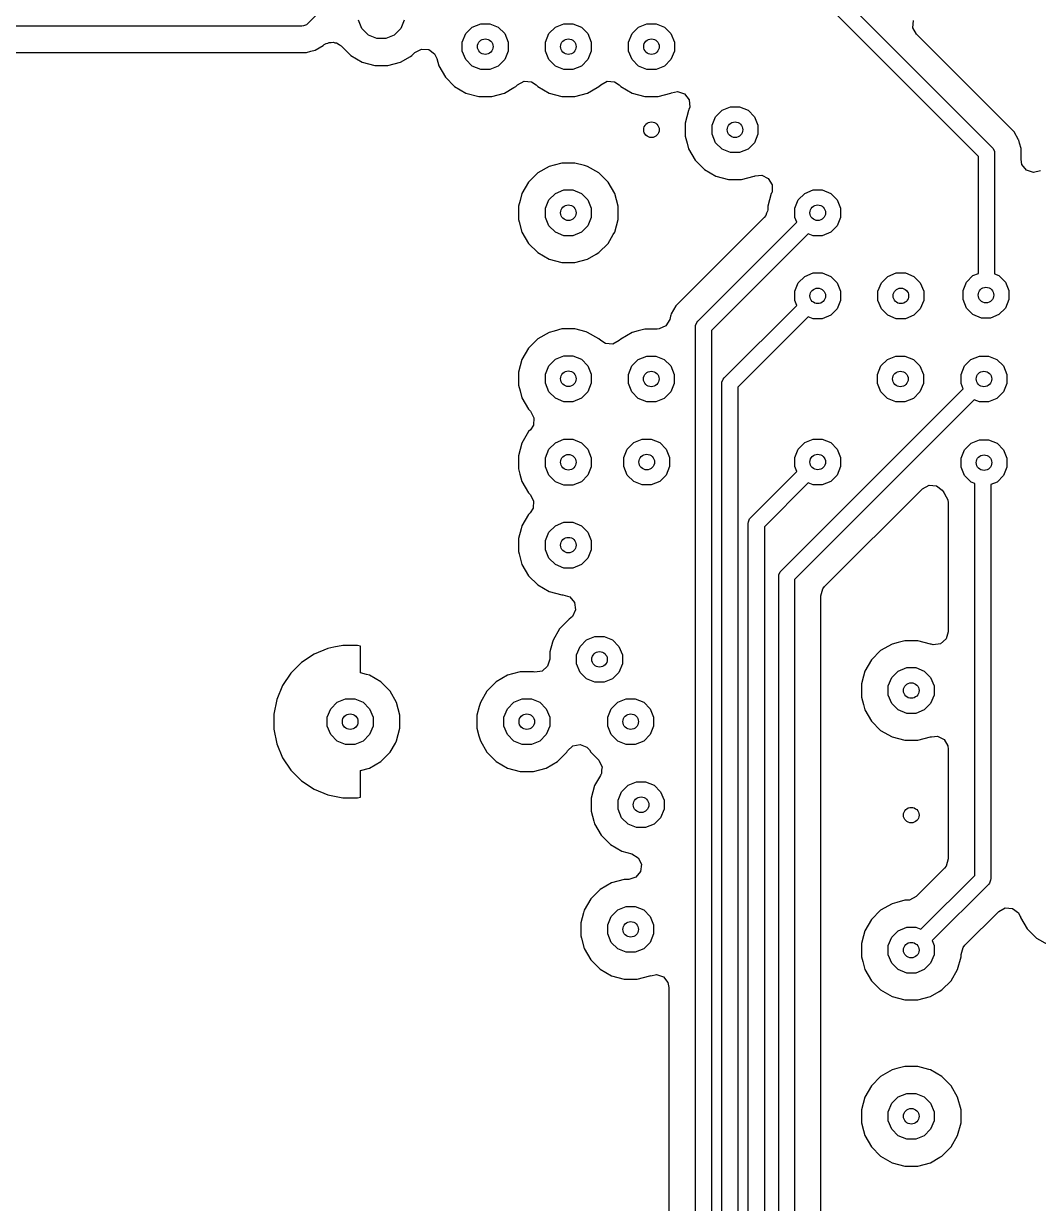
# Model space of a CAD drawing. Extents: x 2.09 to 4.51, y -4.8 to -2.93.
# Drawn here: x 3.3369 to 3.7214, y -4.3559 to -3.9086 of the extents above; entities that cross this region are included whole.
import ezdxf

# ---------------------------------------------------------------- set-up
doc = ezdxf.new("R2010")
doc.units = 0
doc.header["$MEASUREMENT"] = 0
doc.layers.add('BLACK', color=7, linetype='CONTINUOUS')

msp = doc.modelspace()

# ---------------------------------------------------------------- linework, layer by layer
at = {"layer": 'BLACK', "linetype": 'CONTINUOUS'}
for p, q in [((3.6251, -3.87669), (3.70391, -3.9555)), ((3.6987, -3.95892), (3.61989, -3.88011)), ((3.46032, -3.89281), (3.4445, -3.90864)), ((3.44403, -3.90902), (3.44293, -3.90947)), ((3.4445, -3.90864), (3.44403, -3.90902)), ((3.46508, -3.91051), (3.46375, -3.90732)), ((3.48113, -3.90732), (3.47981, -3.91051)), ((3.50689, -3.90996), (3.51008, -3.90863)), ((3.51008, -3.90863), (3.51354, -3.90863)), ((3.51354, -3.90863), (3.51673, -3.90996)), ((3.53839, -3.90996), (3.54158, -3.90863)), ((3.54158, -3.90863), (3.54504, -3.90863)), ((3.54504, -3.90863), (3.54823, -3.90996)), ((3.56988, -3.90996), (3.57307, -3.90863)), ((3.57307, -3.90863), (3.57653, -3.90863)), ((3.57653, -3.90863), (3.57972, -3.90996)), ((3.67387, -3.91018), (3.67407, -3.90739)), ((3.44234, -3.90953), (2.94518, -3.90953)), ((3.44293, -3.90947), (3.44234, -3.90953)), ((3.46752, -3.91296), (3.46508, -3.91051)), ((3.47071, -3.91428), (3.46752, -3.91296)), ((3.47736, -3.91296), (3.47417, -3.91428)), ((3.47981, -3.91051), (3.47736, -3.91296)), ((3.50312, -3.91559), (3.50445, -3.9124)), ((3.50445, -3.9124), (3.50689, -3.90996)), ((3.51673, -3.90996), (3.51918, -3.9124)), ((3.51918, -3.9124), (3.5205, -3.91559)), ((3.53462, -3.91559), (3.53594, -3.9124)), ((3.53594, -3.9124), (3.53839, -3.90996)), ((3.54823, -3.90996), (3.55067, -3.9124)), ((3.55067, -3.9124), (3.552, -3.91559)), ((3.56612, -3.91559), (3.56744, -3.9124)), ((3.56744, -3.9124), (3.56988, -3.90996)), ((3.57972, -3.90996), (3.58217, -3.9124)), ((3.58217, -3.9124), (3.58349, -3.91559)), ((3.67521, -3.91263), (3.67387, -3.91018)), ((3.71221, -3.94963), (3.67521, -3.91263)), ((3.44738, -3.91866), (3.45036, -3.91694)), ((3.45036, -3.91694), (3.4508, -3.9165)), ((3.4508, -3.9165), (3.45154, -3.91614)), ((3.45154, -3.91614), (3.45214, -3.91603)), ((3.45214, -3.91603), (3.45267, -3.91574)), ((3.45267, -3.91574), (3.45349, -3.9158)), ((3.45349, -3.9158), (3.45429, -3.91566)), ((3.45429, -3.91566), (3.45485, -3.9159)), ((3.45485, -3.9159), (3.45546, -3.91594)), ((3.45546, -3.91594), (3.45643, -3.91656)), ((3.45643, -3.91656), (3.45687, -3.91675)), ((3.45687, -3.91675), (3.45698, -3.91692)), ((3.45698, -3.91692), (3.45723, -3.91708)), ((3.45723, -3.91708), (3.46085, -3.9207)), ((3.47417, -3.91428), (3.47071, -3.91428)), ((3.50312, -3.91905), (3.50312, -3.91559)), ((3.5205, -3.91559), (3.5205, -3.91905)), ((3.53462, -3.91905), (3.53462, -3.91559)), ((3.552, -3.91559), (3.552, -3.91905)), ((3.56612, -3.91905), (3.56612, -3.91559)), ((3.58349, -3.91559), (3.58349, -3.91905)), ((2.95138, -3.91955), (3.44406, -3.91955)), ((3.44406, -3.91955), (3.44572, -3.9191)), ((3.44572, -3.9191), (3.44738, -3.91866)), ((3.46085, -3.9207), (3.46085, -3.9207)), ((3.46085, -3.9207), (3.46085, -3.9207)), ((3.46085, -3.9207), (3.46085, -3.9207)), ((3.46085, -3.9207), (3.46085, -3.9207)), ((3.46085, -3.9207), (3.46515, -3.92318)), ((3.47973, -3.92318), (3.4835, -3.921)), ((3.4835, -3.921), (3.48403, -3.9207)), ((3.48403, -3.9207), (3.48516, -3.91956)), ((3.48516, -3.91956), (3.48762, -3.91823)), ((3.48762, -3.91823), (3.49041, -3.91842)), ((3.49041, -3.91842), (3.49264, -3.9201)), ((3.49264, -3.9201), (3.49346, -3.92179)), ((3.49346, -3.92179), (3.49422, -3.92461)), ((3.50445, -3.92224), (3.50312, -3.91905)), ((3.50689, -3.92469), (3.50445, -3.92224)), ((3.51918, -3.92224), (3.51673, -3.92469)), ((3.5205, -3.91905), (3.51918, -3.92224)), ((3.53594, -3.92224), (3.53462, -3.91905)), ((3.53839, -3.92469), (3.53594, -3.92224)), ((3.55067, -3.92224), (3.54823, -3.92469)), ((3.552, -3.91905), (3.55067, -3.92224)), ((3.56744, -3.92224), (3.56612, -3.91905)), ((3.56988, -3.92469), (3.56744, -3.92224)), ((3.58217, -3.92224), (3.57972, -3.92469)), ((3.58349, -3.91905), (3.58217, -3.92224)), ((3.46515, -3.92318), (3.46515, -3.92318)), ((3.46515, -3.92318), (3.46515, -3.92318)), ((3.46515, -3.92318), (3.46996, -3.92447)), ((3.46996, -3.92447), (3.46996, -3.92447)), ((3.46996, -3.92447), (3.47493, -3.92447)), ((3.47493, -3.92447), (3.47973, -3.92318)), ((3.47493, -3.92447), (3.47493, -3.92447)), ((3.47973, -3.92318), (3.47973, -3.92318)), ((3.47973, -3.92318), (3.47973, -3.92318)), ((3.49422, -3.92461), (3.4967, -3.92891)), ((3.51008, -3.92601), (3.50689, -3.92469)), ((3.51354, -3.92601), (3.51008, -3.92601)), ((3.51673, -3.92469), (3.51354, -3.92601)), ((3.54158, -3.92601), (3.53839, -3.92469)), ((3.54504, -3.92601), (3.54158, -3.92601)), ((3.54823, -3.92469), (3.54504, -3.92601)), ((3.57307, -3.92601), (3.56988, -3.92469)), ((3.57653, -3.92601), (3.57307, -3.92601)), ((3.57972, -3.92469), (3.57653, -3.92601)), ((3.4967, -3.92891), (3.49671, -3.92891)), ((3.49671, -3.92891), (3.50022, -3.93243)), ((3.52405, -3.93178), (3.5265, -3.93044)), ((3.5265, -3.93044), (3.52929, -3.93064)), ((3.52929, -3.93064), (3.53107, -3.93178)), ((3.55555, -3.93178), (3.558, -3.93044)), ((3.558, -3.93044), (3.56079, -3.93064)), ((3.56079, -3.93064), (3.56256, -3.93178)), ((3.50022, -3.93243), (3.50022, -3.93243)), ((3.50022, -3.93243), (3.50022, -3.93243)), ((3.50022, -3.93243), (3.50022, -3.93243)), ((3.50022, -3.93243), (3.50022, -3.93243)), ((3.50022, -3.93243), (3.50452, -3.93491)), ((3.50452, -3.93491), (3.50452, -3.93491)), ((3.50452, -3.93491), (3.50452, -3.93491)), ((3.50452, -3.93491), (3.50933, -3.9362)), ((3.5143, -3.9362), (3.5191, -3.93491)), ((3.5191, -3.93491), (3.52268, -3.93285)), ((3.5191, -3.93491), (3.5191, -3.93491)), ((3.5191, -3.93491), (3.5191, -3.93491)), ((3.52268, -3.93285), (3.5234, -3.93243)), ((3.5234, -3.93243), (3.52405, -3.93178)), ((3.5234, -3.93243), (3.5234, -3.93243)), ((3.53107, -3.93178), (3.53172, -3.93243)), ((3.53172, -3.93243), (3.53172, -3.93243)), ((3.53172, -3.93243), (3.53172, -3.93243)), ((3.53172, -3.93243), (3.53172, -3.93243)), ((3.53172, -3.93243), (3.53172, -3.93243)), ((3.53172, -3.93243), (3.53602, -3.93491)), ((3.53602, -3.93491), (3.53602, -3.93491)), ((3.53602, -3.93491), (3.53602, -3.93491)), ((3.53602, -3.93491), (3.54082, -3.9362)), ((3.54579, -3.9362), (3.55059, -3.93491)), ((3.55059, -3.93491), (3.55417, -3.93285)), ((3.55059, -3.93491), (3.55059, -3.93491)), ((3.55059, -3.93491), (3.55059, -3.93491)), ((3.55417, -3.93285), (3.5549, -3.93243)), ((3.5549, -3.93243), (3.55555, -3.93178)), ((3.5549, -3.93243), (3.5549, -3.93243)), ((3.56256, -3.93178), (3.56321, -3.93243)), ((3.56321, -3.93243), (3.56321, -3.93243)), ((3.56321, -3.93243), (3.56321, -3.93243)), ((3.56321, -3.93243), (3.56321, -3.93243)), ((3.56321, -3.93243), (3.56321, -3.93243)), ((3.56321, -3.93243), (3.56752, -3.93491)), ((3.56752, -3.93491), (3.56752, -3.93491)), ((3.56752, -3.93491), (3.56752, -3.93491)), ((3.56752, -3.93491), (3.57232, -3.9362)), ((3.57729, -3.9362), (3.58209, -3.93491)), ((3.58209, -3.93491), (3.58239, -3.93479)), ((3.58209, -3.93491), (3.58209, -3.93491)), ((3.58209, -3.93491), (3.58209, -3.93491)), ((3.58239, -3.93479), (3.58243, -3.93488)), ((3.58243, -3.93488), (3.58467, -3.93434)), ((3.58467, -3.93434), (3.58731, -3.93525)), ((3.58731, -3.93525), (3.58904, -3.93745)), ((3.50933, -3.9362), (3.50933, -3.9362)), ((3.50933, -3.9362), (3.5143, -3.9362)), ((3.5143, -3.9362), (3.5143, -3.9362)), ((3.54082, -3.9362), (3.54082, -3.9362)), ((3.54082, -3.9362), (3.54579, -3.9362)), ((3.54579, -3.9362), (3.54579, -3.9362)), ((3.57232, -3.9362), (3.57232, -3.9362)), ((3.57232, -3.9362), (3.57729, -3.9362)), ((3.57729, -3.9362), (3.57729, -3.9362)), ((3.5893, -3.94023), (3.58894, -3.94121)), ((3.58904, -3.93745), (3.5893, -3.94023)), ((3.60154, -3.94145), (3.60473, -3.94013)), ((3.60473, -3.94013), (3.60818, -3.94013)), ((3.60818, -3.94013), (3.61138, -3.94145)), ((3.58887, -3.94153), (3.58758, -3.94633)), ((3.58899, -3.94123), (3.58887, -3.94153)), ((3.58887, -3.94153), (3.58887, -3.94153)), ((3.58894, -3.94121), (3.58899, -3.94123)), ((3.59777, -3.94709), (3.59909, -3.9439)), ((3.59909, -3.9439), (3.60154, -3.94145)), ((3.61138, -3.94145), (3.61382, -3.9439)), ((3.61382, -3.9439), (3.61514, -3.94709)), ((3.58758, -3.94633), (3.58758, -3.9513)), ((3.59777, -3.95055), (3.59777, -3.94709)), ((3.61514, -3.94709), (3.61514, -3.95055)), ((3.58758, -3.9513), (3.58827, -3.9539)), ((3.59909, -3.95374), (3.59777, -3.95055)), ((3.60154, -3.95618), (3.59909, -3.95374)), ((3.61382, -3.95374), (3.61138, -3.95618)), ((3.61514, -3.95055), (3.61382, -3.95374)), ((3.71393, -3.95261), (3.71221, -3.94963)), ((3.71396, -3.95272), (3.71393, -3.95261)), ((3.71428, -3.9539), (3.71396, -3.95272)), ((3.58827, -3.9539), (3.58887, -3.95611)), ((3.58887, -3.95611), (3.59135, -3.96041)), ((3.60473, -3.95751), (3.60154, -3.95618)), ((3.60818, -3.95751), (3.60473, -3.95751)), ((3.61138, -3.95618), (3.60818, -3.95751)), ((3.70391, -3.9555), (3.70429, -3.95596)), ((3.70429, -3.95596), (3.70429, -3.95596)), ((3.70429, -3.95596), (3.70474, -3.95706)), ((3.70474, -3.95706), (3.7048, -3.95766)), ((3.7048, -3.95766), (3.7048, -4.00346)), ((3.71482, -3.95594), (3.71428, -3.9539)), ((3.71428, -3.9539), (3.71428, -3.9539)), ((3.71428, -3.9539), (3.71428, -3.9539)), ((3.71482, -3.96012), (3.71482, -3.95594)), ((3.71482, -3.95594), (3.71482, -3.95594)), ((3.53602, -3.96272), (3.53172, -3.96521)), ((3.53788, -3.96222), (3.53602, -3.96272)), ((3.54082, -3.96144), (3.53788, -3.96222)), ((3.54579, -3.96144), (3.54082, -3.96144)), ((3.54939, -3.9624), (3.54579, -3.96144)), ((3.55059, -3.96272), (3.54939, -3.9624)), ((3.5549, -3.96521), (3.55059, -3.96272)), ((3.59135, -3.96041), (3.59135, -3.96041)), ((3.59135, -3.96041), (3.59487, -3.96392)), ((3.6987, -4.00329), (3.6987, -3.95892)), ((3.71518, -3.96196), (3.71482, -3.96012)), ((3.71691, -3.96416), (3.71518, -3.96196)), ((3.53172, -3.96521), (3.5282, -3.96872)), ((3.53172, -3.96521), (3.53172, -3.96521)), ((3.55841, -3.96872), (3.5549, -3.96521)), ((3.5549, -3.96521), (3.5549, -3.96521)), ((3.59487, -3.96392), (3.59487, -3.96393)), ((3.59487, -3.96393), (3.59487, -3.96393)), ((3.59487, -3.96393), (3.59487, -3.96393)), ((3.59487, -3.96393), (3.59487, -3.96393)), ((3.59487, -3.96393), (3.59917, -3.96641)), ((3.59917, -3.96641), (3.59917, -3.96641)), ((3.59917, -3.96641), (3.59917, -3.96641)), ((3.59917, -3.96641), (3.60397, -3.9677)), ((3.60894, -3.9677), (3.61374, -3.96641)), ((3.61374, -3.96641), (3.61379, -3.96639)), ((3.61374, -3.96641), (3.61374, -3.96641)), ((3.61379, -3.96639), (3.61383, -3.96639)), ((3.61383, -3.96639), (3.61406, -3.96633)), ((3.61406, -3.96633), (3.61407, -3.96636)), ((3.61407, -3.96636), (3.61657, -3.96609)), ((3.61657, -3.96609), (3.61907, -3.96734)), ((3.71955, -3.96508), (3.71691, -3.96416)), ((3.72226, -3.96442), (3.71955, -3.96508)), ((3.5282, -3.96872), (3.52572, -3.97303)), ((3.5282, -3.96872), (3.5282, -3.96872)), ((3.53839, -3.97295), (3.54158, -3.97163)), ((3.54158, -3.97163), (3.54504, -3.97163)), ((3.54504, -3.97163), (3.54823, -3.97295)), ((3.5609, -3.97303), (3.55841, -3.96872)), ((3.55841, -3.96872), (3.55841, -3.96872)), ((3.60397, -3.9677), (3.60397, -3.9677)), ((3.60397, -3.9677), (3.60894, -3.9677)), ((3.60894, -3.9677), (3.60894, -3.9677)), ((3.61907, -3.96734), (3.62049, -3.96975)), ((3.62049, -3.96975), (3.62052, -3.97206)), ((3.63287, -3.97295), (3.63607, -3.97163)), ((3.63607, -3.97163), (3.63952, -3.97163)), ((3.63952, -3.97163), (3.64272, -3.97295)), ((3.525, -3.97571), (3.52443, -3.97783)), ((3.52572, -3.97303), (3.525, -3.97571)), ((3.53462, -3.97859), (3.53594, -3.97539)), ((3.53594, -3.97539), (3.53839, -3.97295)), ((3.54823, -3.97295), (3.55067, -3.97539)), ((3.55067, -3.97539), (3.552, -3.97859)), ((3.56219, -3.97783), (3.5609, -3.97303)), ((3.5609, -3.97303), (3.5609, -3.97303)), ((3.5609, -3.97303), (3.5609, -3.97303)), ((3.6202, -3.97303), (3.61892, -3.97783)), ((3.62037, -3.97273), (3.6202, -3.97303)), ((3.62052, -3.97206), (3.62037, -3.97273)), ((3.62911, -3.97859), (3.63043, -3.97539)), ((3.63043, -3.97539), (3.63287, -3.97295)), ((3.64272, -3.97295), (3.64516, -3.97539)), ((3.64516, -3.97539), (3.64648, -3.97859)), ((3.52443, -3.97783), (3.52443, -3.9828)), ((3.53462, -3.98204), (3.53462, -3.97859)), ((3.552, -3.97859), (3.552, -3.98204)), ((3.56219, -3.9828), (3.56219, -3.97783)), ((3.61837, -3.9805), (3.61813, -3.98134)), ((3.6188, -3.97974), (3.61837, -3.9805)), ((3.61892, -3.9792), (3.6188, -3.97974)), ((3.61892, -3.97783), (3.61892, -3.9792)), ((3.62911, -3.98204), (3.62911, -3.97859)), ((3.64648, -3.97859), (3.64648, -3.98204)), ((3.52443, -3.9828), (3.52469, -3.98376)), ((3.52469, -3.98376), (3.52572, -3.9876)), ((3.53594, -3.98524), (3.53462, -3.98204)), ((3.552, -3.98204), (3.55067, -3.98524)), ((3.5609, -3.9876), (3.56219, -3.9828)), ((3.61746, -3.98216), (3.58403, -4.0156)), ((3.59233, -4.02146), (3.62988, -3.98391)), ((3.61813, -3.98134), (3.61746, -3.98216)), ((3.62988, -3.98391), (3.62911, -3.98204)), ((3.64648, -3.98204), (3.64516, -3.98524)), ((3.52572, -3.9876), (3.5282, -3.99191)), ((3.53839, -3.98768), (3.53594, -3.98524)), ((3.54158, -3.989), (3.53839, -3.98768)), ((3.54504, -3.989), (3.54158, -3.989)), ((3.54823, -3.98768), (3.54504, -3.989)), ((3.55067, -3.98524), (3.54823, -3.98768)), ((3.55841, -3.99191), (3.56034, -3.98857)), ((3.56034, -3.98857), (3.5609, -3.9876)), ((3.5609, -3.9876), (3.5609, -3.9876)), ((3.5609, -3.9876), (3.5609, -3.9876)), ((3.6342, -3.98823), (3.59754, -4.02489)), ((3.63607, -3.989), (3.6342, -3.98823)), ((3.63952, -3.989), (3.63607, -3.989)), ((3.64272, -3.98768), (3.63952, -3.989)), ((3.64516, -3.98524), (3.64272, -3.98768)), ((3.5282, -3.99191), (3.5282, -3.99191)), ((3.5282, -3.99191), (3.53172, -3.99542)), ((3.5549, -3.99542), (3.55841, -3.99191)), ((3.53172, -3.99542), (3.53172, -3.99542)), ((3.53172, -3.99542), (3.53172, -3.99542)), ((3.53172, -3.99542), (3.53172, -3.99542)), ((3.53172, -3.99542), (3.53172, -3.99542)), ((3.53172, -3.99542), (3.53602, -3.99791)), ((3.53602, -3.99791), (3.53602, -3.99791)), ((3.53602, -3.99791), (3.53602, -3.99791)), ((3.53602, -3.99791), (3.54082, -3.99919)), ((3.54579, -3.99919), (3.55059, -3.99791)), ((3.55059, -3.99791), (3.55379, -3.99606)), ((3.55059, -3.99791), (3.55059, -3.99791)), ((3.55059, -3.99791), (3.55059, -3.99791)), ((3.55379, -3.99606), (3.5549, -3.99542)), ((3.54082, -3.99919), (3.54082, -3.99919)), ((3.54082, -3.99919), (3.54579, -3.99919)), ((3.54579, -3.99919), (3.54579, -3.99919)), ((3.62911, -4.01008), (3.63043, -4.00689)), ((3.63043, -4.00689), (3.63287, -4.00445)), ((3.63287, -4.00445), (3.63607, -4.00312)), ((3.63607, -4.00312), (3.63952, -4.00312)), ((3.63952, -4.00312), (3.64272, -4.00445)), ((3.64272, -4.00445), (3.64516, -4.00689)), ((3.64516, -4.00689), (3.64648, -4.01008)), ((3.6606, -4.01008), (3.66193, -4.00689)), ((3.66193, -4.00689), (3.66437, -4.00445)), ((3.66437, -4.00445), (3.66756, -4.00312)), ((3.66756, -4.00312), (3.67102, -4.00312)), ((3.67102, -4.00312), (3.67421, -4.00445)), ((3.67421, -4.00445), (3.67666, -4.00689)), ((3.67666, -4.00689), (3.67798, -4.01008)), ((3.69286, -4.00978), (3.69418, -4.00659)), ((3.69418, -4.00659), (3.69663, -4.00415)), ((3.69663, -4.00415), (3.6987, -4.00329)), ((3.7048, -4.00346), (3.70647, -4.00415)), ((3.70647, -4.00415), (3.70891, -4.00659)), ((3.70891, -4.00659), (3.71024, -4.00978)), ((3.62911, -4.01354), (3.62911, -4.01008)), ((3.64648, -4.01008), (3.64648, -4.01354)), ((3.6606, -4.01354), (3.6606, -4.01008)), ((3.67798, -4.01008), (3.67798, -4.01354)), ((3.69286, -4.01324), (3.69286, -4.00978)), ((3.71024, -4.00978), (3.71024, -4.01324)), ((3.58403, -4.0156), (3.58231, -4.01858)), ((3.60235, -4.04294), (3.62988, -4.01541)), ((3.62988, -4.01541), (3.62911, -4.01354)), ((3.64648, -4.01354), (3.64516, -4.01673)), ((3.66193, -4.01673), (3.6606, -4.01354)), ((3.67798, -4.01354), (3.67666, -4.01673)), ((3.69418, -4.01643), (3.69286, -4.01324)), ((3.69663, -4.01888), (3.69418, -4.01643)), ((3.70891, -4.01643), (3.70647, -4.01888)), ((3.71024, -4.01324), (3.70891, -4.01643)), ((3.58173, -4.02075), (3.58027, -4.02314)), ((3.58205, -4.01954), (3.58173, -4.02075)), ((3.58217, -4.0191), (3.58205, -4.01954)), ((3.58231, -4.01858), (3.58217, -4.0191)), ((3.58217, -4.0191), (3.58217, -4.0191)), ((3.58231, -4.01858), (3.58231, -4.01858)), ((3.6342, -4.01972), (3.60756, -4.04636)), ((3.63607, -4.0205), (3.6342, -4.01972)), ((3.63952, -4.0205), (3.63607, -4.0205)), ((3.64272, -4.01918), (3.63952, -4.0205)), ((3.64516, -4.01673), (3.64272, -4.01918)), ((3.66437, -4.01918), (3.66193, -4.01673)), ((3.66756, -4.0205), (3.66437, -4.01918)), ((3.67102, -4.0205), (3.66756, -4.0205)), ((3.67421, -4.01918), (3.67102, -4.0205)), ((3.67666, -4.01673), (3.67421, -4.01918)), ((3.69982, -4.0202), (3.69663, -4.01888)), ((3.70328, -4.0202), (3.69982, -4.0202)), ((3.70647, -4.01888), (3.70328, -4.0202)), ((3.53788, -4.02514), (3.53602, -4.02564)), ((3.54082, -4.02435), (3.53788, -4.02514)), ((3.54579, -4.02435), (3.54082, -4.02435)), ((3.55003, -4.02548), (3.54579, -4.02435)), ((3.5698, -4.02508), (3.56744, -4.02572)), ((3.57224, -4.02443), (3.5698, -4.02508)), ((3.57693, -4.02443), (3.57224, -4.02443)), ((3.57776, -4.02436), (3.57693, -4.02443)), ((3.58027, -4.02314), (3.57776, -4.02436)), ((3.59144, -4.02362), (3.5915, -4.02303)), ((3.59144, -4.42), (3.59144, -4.02362)), ((3.5915, -4.02303), (3.59195, -4.02193)), ((3.59195, -4.02193), (3.59233, -4.02146)), ((3.59754, -4.02489), (3.59754, -4.42126)), ((3.53172, -4.02812), (3.5282, -4.03164)), ((3.53602, -4.02564), (3.53172, -4.02812)), ((3.53172, -4.02812), (3.53172, -4.02812)), ((3.55059, -4.02564), (3.55003, -4.02548)), ((3.5549, -4.02812), (3.55059, -4.02564)), ((3.55555, -4.02877), (3.5549, -4.02812)), ((3.5549, -4.02812), (3.5549, -4.02812)), ((3.55732, -4.02991), (3.55555, -4.02877)), ((3.56256, -4.02877), (3.56011, -4.03011)), ((3.56313, -4.0282), (3.56256, -4.02877)), ((3.56744, -4.02572), (3.56313, -4.0282)), ((3.56313, -4.0282), (3.56313, -4.0282)), ((3.5282, -4.03164), (3.52572, -4.03594)), ((3.5282, -4.03164), (3.5282, -4.03164)), ((3.56011, -4.03011), (3.55732, -4.02991)), ((3.52572, -4.03594), (3.52443, -4.04074)), ((3.52572, -4.03594), (3.52572, -4.03594)), ((3.53462, -4.0415), (3.53594, -4.03831)), ((3.53594, -4.03831), (3.53839, -4.03586)), ((3.53839, -4.03586), (3.54158, -4.03454)), ((3.54158, -4.03454), (3.54504, -4.03454)), ((3.54504, -4.03454), (3.54823, -4.03586)), ((3.54823, -4.03586), (3.55067, -4.03831)), ((3.55067, -4.03831), (3.552, -4.0415)), ((3.56604, -4.04158), (3.56736, -4.03839)), ((3.56736, -4.03839), (3.5698, -4.03594)), ((3.5698, -4.03594), (3.573, -4.03462)), ((3.573, -4.03462), (3.57645, -4.03462)), ((3.57645, -4.03462), (3.57965, -4.03594)), ((3.57965, -4.03594), (3.58209, -4.03839)), ((3.58209, -4.03839), (3.58341, -4.04158)), ((3.66045, -4.04158), (3.66177, -4.03839)), ((3.66177, -4.03839), (3.66421, -4.03594)), ((3.66421, -4.03594), (3.66741, -4.03462)), ((3.66741, -4.03462), (3.67086, -4.03462)), ((3.67086, -4.03462), (3.67406, -4.03594)), ((3.67406, -4.03594), (3.6765, -4.03839)), ((3.6765, -4.03839), (3.67782, -4.04158)), ((3.6921, -4.04158), (3.69342, -4.03839)), ((3.69342, -4.03839), (3.69587, -4.03594)), ((3.69587, -4.03594), (3.69906, -4.03462)), ((3.69906, -4.03462), (3.70252, -4.03462)), ((3.70252, -4.03462), (3.70571, -4.03594)), ((3.70571, -4.03594), (3.70815, -4.03839)), ((3.70815, -4.03839), (3.70948, -4.04158)), ((3.52443, -4.04074), (3.52443, -4.04571)), ((3.53462, -4.04496), (3.53462, -4.0415)), ((3.552, -4.0415), (3.552, -4.04496)), ((3.56604, -4.04504), (3.56604, -4.04158)), ((3.58341, -4.04158), (3.58341, -4.04504)), ((3.60197, -4.0434), (3.60235, -4.04294)), ((3.66045, -4.04504), (3.66045, -4.04158)), ((3.67782, -4.04158), (3.67782, -4.04504)), ((3.6921, -4.04504), (3.6921, -4.04158)), ((3.70948, -4.04158), (3.70948, -4.04504)), ((3.52443, -4.04571), (3.525, -4.04783)), ((3.53594, -4.04815), (3.53462, -4.04496)), ((3.552, -4.04496), (3.55067, -4.04815)), ((3.56736, -4.04823), (3.56604, -4.04504)), ((3.58341, -4.04504), (3.58209, -4.04823)), ((3.60146, -4.0451), (3.60152, -4.0445)), ((3.60146, -4.42572), (3.60146, -4.0451)), ((3.60152, -4.0445), (3.60197, -4.0434)), ((3.60756, -4.04636), (3.60756, -4.42699)), ((3.6239, -4.11602), (3.69291, -4.047)), ((3.66177, -4.04823), (3.66045, -4.04504)), ((3.67782, -4.04504), (3.6765, -4.04823)), ((3.69291, -4.047), (3.6921, -4.04504)), ((3.70948, -4.04504), (3.70815, -4.04823)), ((3.525, -4.04783), (3.52572, -4.05052)), ((3.52572, -4.05052), (3.5282, -4.05482)), ((3.53839, -4.05059), (3.53594, -4.04815)), ((3.54158, -4.05192), (3.53839, -4.05059)), ((3.54504, -4.05192), (3.54158, -4.05192)), ((3.54823, -4.05059), (3.54504, -4.05192)), ((3.55067, -4.04815), (3.54823, -4.05059)), ((3.5698, -4.05067), (3.56736, -4.04823)), ((3.573, -4.052), (3.5698, -4.05067)), ((3.57645, -4.052), (3.573, -4.052)), ((3.57965, -4.05067), (3.57645, -4.052)), ((3.58209, -4.04823), (3.57965, -4.05067)), ((3.69709, -4.05118), (3.62894, -4.11933)), ((3.66421, -4.05067), (3.66177, -4.04823)), ((3.66741, -4.052), (3.66421, -4.05067)), ((3.67086, -4.052), (3.66741, -4.052)), ((3.67406, -4.05067), (3.67086, -4.052)), ((3.6765, -4.04823), (3.67406, -4.05067)), ((3.69906, -4.052), (3.69709, -4.05118)), ((3.70252, -4.052), (3.69906, -4.052)), ((3.70571, -4.05067), (3.70252, -4.052)), ((3.70815, -4.04823), (3.70571, -4.05067)), ((3.5282, -4.05482), (3.5282, -4.05482)), ((3.5282, -4.05482), (3.52893, -4.05555)), ((3.52893, -4.05555), (3.53027, -4.058)), ((3.53007, -4.06079), (3.52893, -4.06256)), ((3.53027, -4.058), (3.53007, -4.06079)), ((3.5282, -4.06329), (3.52572, -4.0676)), ((3.52893, -4.06256), (3.5282, -4.06329)), ((3.5282, -4.06329), (3.5282, -4.06329)), ((3.52572, -4.0676), (3.52443, -4.0724)), ((3.52572, -4.0676), (3.52572, -4.0676)), ((3.53462, -4.07315), (3.53594, -4.06996)), ((3.53594, -4.06996), (3.53839, -4.06752)), ((3.53839, -4.06752), (3.54158, -4.06619)), ((3.54158, -4.06619), (3.54504, -4.06619)), ((3.54504, -4.06619), (3.54823, -4.06752)), ((3.54823, -4.06752), (3.55067, -4.06996)), ((3.55067, -4.06996), (3.552, -4.07315)), ((3.56432, -4.07308), (3.56564, -4.06988)), ((3.56564, -4.06988), (3.56808, -4.06744)), ((3.56808, -4.06744), (3.57128, -4.06612)), ((3.57128, -4.06612), (3.57473, -4.06612)), ((3.57473, -4.06612), (3.57792, -4.06744)), ((3.57792, -4.06744), (3.58037, -4.06988)), ((3.58037, -4.06988), (3.58169, -4.07308)), ((3.62911, -4.07308), (3.63043, -4.06988)), ((3.63043, -4.06988), (3.63287, -4.06744)), ((3.63287, -4.06744), (3.63607, -4.06612)), ((3.63607, -4.06612), (3.63952, -4.06612)), ((3.63952, -4.06612), (3.64272, -4.06744)), ((3.64272, -4.06744), (3.64516, -4.06988)), ((3.64516, -4.06988), (3.64648, -4.07308)), ((3.69212, -4.07331), (3.69344, -4.07012)), ((3.69344, -4.07012), (3.69589, -4.06767)), ((3.69589, -4.06767), (3.69908, -4.06635)), ((3.69908, -4.06635), (3.70254, -4.06635)), ((3.70254, -4.06635), (3.70573, -4.06767)), ((3.70573, -4.06767), (3.70817, -4.07012)), ((3.70817, -4.07012), (3.7095, -4.07331)), ((3.52443, -4.0724), (3.52443, -4.07737)), ((3.53462, -4.07661), (3.53462, -4.07315)), ((3.552, -4.07315), (3.552, -4.07661)), ((3.56432, -4.07653), (3.56432, -4.07308)), ((3.58169, -4.07308), (3.58169, -4.07653)), ((3.62911, -4.07653), (3.62911, -4.07308)), ((3.64648, -4.07308), (3.64648, -4.07653)), ((3.69212, -4.07676), (3.69212, -4.07331)), ((3.7095, -4.07331), (3.7095, -4.07676)), ((3.52443, -4.07737), (3.52497, -4.07938)), ((3.53594, -4.0798), (3.53462, -4.07661)), ((3.552, -4.07661), (3.55067, -4.0798)), ((3.56564, -4.07973), (3.56432, -4.07653)), ((3.58169, -4.07653), (3.58037, -4.07973)), ((3.61237, -4.09591), (3.62988, -4.0784)), ((3.62988, -4.0784), (3.62911, -4.07653)), ((3.64648, -4.07653), (3.64516, -4.07972)), ((3.69344, -4.07996), (3.69212, -4.07676)), ((3.7095, -4.07676), (3.70817, -4.07996)), ((3.52497, -4.07938), (3.52572, -4.08217)), ((3.52572, -4.08217), (3.5282, -4.08647)), ((3.53839, -4.08225), (3.53594, -4.0798)), ((3.54158, -4.08357), (3.53839, -4.08225)), ((3.54504, -4.08357), (3.54158, -4.08357)), ((3.54823, -4.08225), (3.54504, -4.08357)), ((3.55067, -4.0798), (3.54823, -4.08225)), ((3.56808, -4.08217), (3.56564, -4.07973)), ((3.57128, -4.08349), (3.56808, -4.08217)), ((3.57473, -4.08349), (3.57128, -4.08349)), ((3.57792, -4.08217), (3.57473, -4.08349)), ((3.58037, -4.07973), (3.57792, -4.08217)), ((3.6342, -4.08272), (3.61758, -4.09933)), ((3.63607, -4.08349), (3.6342, -4.08272)), ((3.63952, -4.08349), (3.63607, -4.08349)), ((3.64272, -4.08217), (3.63952, -4.08349)), ((3.64516, -4.07972), (3.64272, -4.08217)), ((3.69589, -4.0824), (3.69344, -4.07996)), ((3.69727, -4.08298), (3.69589, -4.0824)), ((3.69727, -4.23149), (3.69727, -4.08298)), ((3.70573, -4.0824), (3.70337, -4.08338)), ((3.70337, -4.08338), (3.70337, -4.23275)), ((3.70817, -4.07996), (3.70573, -4.0824)), ((3.5282, -4.08647), (3.5282, -4.08647)), ((3.5282, -4.08647), (3.52881, -4.08708)), ((3.52881, -4.08708), (3.53015, -4.08954)), ((3.64041, -4.12203), (3.67751, -4.08493)), ((3.67751, -4.08493), (3.67996, -4.08359)), ((3.67996, -4.08359), (3.68275, -4.08379)), ((3.68275, -4.08379), (3.68499, -4.08547)), ((3.68499, -4.08547), (3.68531, -4.08596)), ((3.68531, -4.08596), (3.68553, -4.08632)), ((3.68553, -4.08632), (3.68561, -4.08647)), ((3.68561, -4.08647), (3.6857, -4.08663)), ((3.6857, -4.08663), (3.6858, -4.08673)), ((3.6858, -4.08673), (3.68585, -4.08683)), ((3.68585, -4.08683), (3.6859, -4.08689)), ((3.6859, -4.08689), (3.68589, -4.08689)), ((3.68589, -4.08689), (3.68714, -4.08918)), ((3.52995, -4.09232), (3.52881, -4.0941)), ((3.53015, -4.08954), (3.52995, -4.09232)), ((3.68714, -4.08918), (3.68725, -4.09023)), ((3.68725, -4.09023), (3.68725, -4.13919)), ((3.5282, -4.09471), (3.52572, -4.09901)), ((3.52881, -4.0941), (3.5282, -4.09471)), ((3.5282, -4.09471), (3.5282, -4.09471)), ((3.61154, -4.09747), (3.61199, -4.09637)), ((3.61199, -4.09637), (3.61237, -4.09591)), ((3.52541, -4.10014), (3.52443, -4.10381)), ((3.52572, -4.09901), (3.52541, -4.10014)), ((3.53462, -4.10457), (3.53594, -4.10138)), ((3.53594, -4.10138), (3.53839, -4.09893)), ((3.53839, -4.09893), (3.54158, -4.09761)), ((3.54158, -4.09761), (3.54504, -4.09761)), ((3.54504, -4.09761), (3.54823, -4.09893)), ((3.54823, -4.09893), (3.55067, -4.10138)), ((3.55067, -4.10138), (3.552, -4.10457)), ((3.61148, -4.09807), (3.61154, -4.09747)), ((3.61148, -4.48657), (3.61148, -4.09807)), ((3.61758, -4.09933), (3.61758, -4.48783)), ((3.52443, -4.10381), (3.52443, -4.10878)), ((3.53462, -4.10803), (3.53462, -4.10457)), ((3.552, -4.10457), (3.552, -4.10803)), ((3.52443, -4.10878), (3.52465, -4.10959)), ((3.52465, -4.10959), (3.52572, -4.11359)), ((3.53594, -4.11122), (3.53462, -4.10803)), ((3.552, -4.10803), (3.55067, -4.11122)), ((3.52572, -4.11359), (3.5282, -4.11789)), ((3.53839, -4.11366), (3.53594, -4.11122)), ((3.54158, -4.11499), (3.53839, -4.11366)), ((3.54823, -4.11366), (3.54504, -4.11499)), ((3.55067, -4.11122), (3.54823, -4.11366)), ((3.5282, -4.11789), (3.5282, -4.11789)), ((3.5282, -4.11789), (3.53172, -4.12141)), ((3.54504, -4.11499), (3.54158, -4.11499)), ((3.62303, -4.11811), (3.62309, -4.11753)), ((3.62303, -4.51846), (3.62303, -4.11811)), ((3.62309, -4.11753), (3.62353, -4.11647)), ((3.62353, -4.11647), (3.6239, -4.11602)), ((3.62894, -4.11933), (3.62894, -4.51969)), ((3.53172, -4.12141), (3.53172, -4.12141)), ((3.53172, -4.12141), (3.53172, -4.12141)), ((3.53172, -4.12141), (3.53172, -4.12141)), ((3.53172, -4.12141), (3.53172, -4.12141)), ((3.53172, -4.12141), (3.53602, -4.12389)), ((3.63896, -4.12554), (3.63974, -4.12286)), ((3.63974, -4.12286), (3.64041, -4.12203)), ((3.53602, -4.12389), (3.53602, -4.12389)), ((3.53602, -4.12389), (3.53602, -4.12389)), ((3.53602, -4.12389), (3.54082, -4.12518)), ((3.54082, -4.12518), (3.54082, -4.12518)), ((3.54082, -4.12518), (3.54116, -4.12518)), ((3.54116, -4.12518), (3.54384, -4.12596)), ((3.54384, -4.12596), (3.54567, -4.12808)), ((3.54567, -4.12808), (3.54607, -4.13084)), ((3.63896, -4.32035), (3.63896, -4.12554)), ((3.54607, -4.13084), (3.54491, -4.13339)), ((3.54353, -4.1345), (3.54001, -4.13801)), ((3.54364, -4.13443), (3.54353, -4.1345)), ((3.54353, -4.1345), (3.54353, -4.1345)), ((3.54491, -4.13339), (3.54364, -4.13443)), ((3.54001, -4.13802), (3.53753, -4.14232)), ((3.54001, -4.13801), (3.54001, -4.13802)), ((3.5502, -4.14224), (3.55339, -4.14092)), ((3.55339, -4.14092), (3.55685, -4.14092)), ((3.55685, -4.14092), (3.56004, -4.14224)), ((3.68725, -4.13919), (3.68646, -4.14187)), ((3.45221, -4.14546), (3.44695, -4.14764)), ((3.45446, -4.14501), (3.45221, -4.14546)), ((3.45221, -4.14546), (3.45221, -4.14546)), ((3.45221, -4.14546), (3.45221, -4.14546)), ((3.45779, -4.14435), (3.45446, -4.14501)), ((3.46347, -4.14435), (3.45779, -4.14435)), ((3.45779, -4.14435), (3.45779, -4.14435)), ((3.46457, -4.14457), (3.46347, -4.14435)), ((3.46347, -4.14435), (3.46347, -4.14435)), ((3.46457, -4.15474), (3.46457, -4.14457)), ((3.5373, -4.14315), (3.53633, -4.14677)), ((3.53753, -4.14232), (3.5373, -4.14315)), ((3.54643, -4.14788), (3.54775, -4.14468)), ((3.54775, -4.14468), (3.5502, -4.14224)), ((3.56004, -4.14224), (3.56248, -4.14468)), ((3.56248, -4.14468), (3.56381, -4.14788)), ((3.66594, -4.14383), (3.66164, -4.14631)), ((3.66827, -4.1432), (3.66594, -4.14383)), ((3.67074, -4.14254), (3.66827, -4.1432)), ((3.67571, -4.14254), (3.67074, -4.14254)), ((3.68051, -4.14383), (3.67571, -4.14254)), ((3.68083, -4.14391), (3.68051, -4.14383)), ((3.68051, -4.14383), (3.68051, -4.14383)), ((3.68158, -4.1441), (3.68083, -4.1439)), ((3.68083, -4.1439), (3.68083, -4.14391)), ((3.68435, -4.1437), (3.68158, -4.1441)), ((3.68646, -4.14187), (3.68435, -4.1437)), ((3.44695, -4.14764), (3.44222, -4.1508)), ((3.53624, -4.14955), (3.53545, -4.15223)), ((3.53633, -4.14677), (3.53624, -4.14712)), ((3.53624, -4.14712), (3.53624, -4.14955)), ((3.54643, -4.15133), (3.54643, -4.14788)), ((3.56381, -4.14788), (3.56381, -4.15133)), ((3.65812, -4.14983), (3.65564, -4.15413)), ((3.66164, -4.14631), (3.65812, -4.14983)), ((3.65812, -4.14983), (3.65812, -4.14983)), ((3.66164, -4.14631), (3.66164, -4.14631)), ((3.4382, -4.15482), (3.43504, -4.15955)), ((3.44222, -4.1508), (3.4382, -4.15482)), ((3.4382, -4.15482), (3.4382, -4.15482)), ((3.44222, -4.1508), (3.44222, -4.1508)), ((3.46683, -4.15534), (3.46457, -4.15474)), ((3.52214, -4.15514), (3.52027, -4.15564)), ((3.52507, -4.15435), (3.52214, -4.15514)), ((3.53004, -4.15435), (3.52507, -4.15435)), ((3.53009, -4.15436), (3.53004, -4.15435)), ((3.53057, -4.15446), (3.53009, -4.15436)), ((3.53334, -4.15406), (3.53057, -4.15446)), ((3.53545, -4.15223), (3.53334, -4.15406)), ((3.54775, -4.15453), (3.54643, -4.15133)), ((3.5502, -4.15697), (3.54775, -4.15453)), ((3.56248, -4.15453), (3.56004, -4.15697)), ((3.56381, -4.15133), (3.56248, -4.15453)), ((3.65564, -4.15413), (3.65513, -4.15603)), ((3.66586, -4.1565), (3.66831, -4.15405)), ((3.66831, -4.15405), (3.6715, -4.15273)), ((3.6715, -4.15273), (3.67496, -4.15273)), ((3.67496, -4.15273), (3.67815, -4.15405)), ((3.67815, -4.15405), (3.68059, -4.1565)), ((3.43504, -4.15955), (3.43286, -4.1648)), ((3.46792, -4.15564), (3.46683, -4.15534)), ((3.47222, -4.15812), (3.46792, -4.15564)), ((3.47574, -4.16164), (3.47222, -4.15812)), ((3.47222, -4.15812), (3.47222, -4.15812)), ((3.51597, -4.15812), (3.51245, -4.16164)), ((3.52027, -4.15564), (3.51597, -4.15812)), ((3.51597, -4.15812), (3.51597, -4.15812)), ((3.55339, -4.15829), (3.5502, -4.15697)), ((3.55685, -4.15829), (3.55339, -4.15829)), ((3.56004, -4.15697), (3.55685, -4.15829)), ((3.65513, -4.15603), (3.65435, -4.15893)), ((3.65435, -4.15893), (3.65435, -4.1639)), ((3.66454, -4.15969), (3.66586, -4.1565)), ((3.68059, -4.1565), (3.68192, -4.15969)), ((3.47822, -4.16594), (3.47574, -4.16164)), ((3.47574, -4.16164), (3.47574, -4.16164)), ((3.51245, -4.16164), (3.50997, -4.16594)), ((3.51245, -4.16164), (3.51245, -4.16164)), ((3.65435, -4.1639), (3.65511, -4.16673)), ((3.66454, -4.16315), (3.66454, -4.15969)), ((3.66586, -4.16634), (3.66454, -4.16315)), ((3.68192, -4.16315), (3.68059, -4.16634)), ((3.68192, -4.15969), (3.68192, -4.16315)), ((3.43286, -4.1648), (3.43175, -4.17038)), ((3.45194, -4.1715), (3.45326, -4.16831)), ((3.45326, -4.16831), (3.45571, -4.16586)), ((3.45571, -4.16586), (3.4589, -4.16454)), ((3.4589, -4.16454), (3.46236, -4.16454)), ((3.46236, -4.16454), (3.46555, -4.16586)), ((3.46555, -4.16586), (3.468, -4.16831)), ((3.468, -4.16831), (3.46932, -4.1715)), ((3.47951, -4.17074), (3.47822, -4.16594)), ((3.47822, -4.16594), (3.47822, -4.16594)), ((3.47822, -4.16594), (3.47822, -4.16594)), ((3.50955, -4.1675), (3.50868, -4.17074)), ((3.50997, -4.16594), (3.50955, -4.1675)), ((3.51887, -4.1715), (3.52019, -4.16831)), ((3.52019, -4.16831), (3.52264, -4.16586)), ((3.52264, -4.16586), (3.52583, -4.16454)), ((3.52583, -4.16454), (3.52929, -4.16454)), ((3.52929, -4.16454), (3.53248, -4.16586)), ((3.53248, -4.16586), (3.53492, -4.16831)), ((3.53492, -4.16831), (3.53625, -4.1715)), ((3.55824, -4.1715), (3.55956, -4.16831)), ((3.55956, -4.16831), (3.56201, -4.16586)), ((3.56201, -4.16586), (3.5652, -4.16454)), ((3.5652, -4.16454), (3.56866, -4.16454)), ((3.56866, -4.16454), (3.57185, -4.16586)), ((3.57185, -4.16586), (3.57429, -4.16831)), ((3.57429, -4.16831), (3.57562, -4.1715)), ((3.65511, -4.16673), (3.65564, -4.1687)), ((3.66831, -4.16878), (3.66586, -4.16634)), ((3.68059, -4.16634), (3.67815, -4.16878)), ((3.43175, -4.17038), (3.43175, -4.17038)), ((3.43175, -4.17038), (3.43175, -4.17607)), ((3.45194, -4.17496), (3.45194, -4.1715)), ((3.46932, -4.1715), (3.46932, -4.17496)), ((3.47951, -4.17571), (3.47951, -4.17074)), ((3.50868, -4.17074), (3.50868, -4.17571)), ((3.51887, -4.17496), (3.51887, -4.1715)), ((3.53625, -4.1715), (3.53625, -4.17496)), ((3.55824, -4.17496), (3.55824, -4.1715)), ((3.57562, -4.1715), (3.57562, -4.17496)), ((3.65564, -4.1687), (3.65812, -4.17301)), ((3.65812, -4.17301), (3.65812, -4.17301)), ((3.65812, -4.17301), (3.66164, -4.17652)), ((3.6715, -4.17011), (3.66831, -4.16878)), ((3.67496, -4.17011), (3.6715, -4.17011)), ((3.67815, -4.16878), (3.67496, -4.17011)), ((3.43175, -4.17607), (3.43286, -4.18165)), ((3.45326, -4.17815), (3.45194, -4.17496)), ((3.46932, -4.17496), (3.468, -4.17815)), ((3.47822, -4.18051), (3.47951, -4.17571)), ((3.50868, -4.17571), (3.50944, -4.17854)), ((3.52019, -4.17815), (3.51887, -4.17496)), ((3.53625, -4.17496), (3.53492, -4.17815)), ((3.55956, -4.17815), (3.55824, -4.17496)), ((3.57562, -4.17496), (3.57429, -4.17815)), ((3.66164, -4.17652), (3.66164, -4.17652)), ((3.66164, -4.17652), (3.66164, -4.17652)), ((3.66164, -4.17652), (3.66164, -4.17652)), ((3.66164, -4.17652), (3.66164, -4.17652)), ((3.66164, -4.17652), (3.66594, -4.17901)), ((3.43286, -4.18165), (3.43286, -4.18165)), ((3.43286, -4.18165), (3.43504, -4.18691)), ((3.45571, -4.18059), (3.45326, -4.17815)), ((3.4589, -4.18192), (3.45571, -4.18059)), ((3.46236, -4.18192), (3.4589, -4.18192)), ((3.46555, -4.18059), (3.46236, -4.18192)), ((3.468, -4.17815), (3.46555, -4.18059)), ((3.47574, -4.18482), (3.47776, -4.18132)), ((3.47776, -4.18132), (3.47822, -4.18052)), ((3.47822, -4.18052), (3.47822, -4.18051)), ((3.47822, -4.18052), (3.47822, -4.18052)), ((3.50944, -4.17854), (3.50997, -4.18052)), ((3.50997, -4.18052), (3.51245, -4.18482)), ((3.52264, -4.18059), (3.52019, -4.17815)), ((3.52583, -4.18192), (3.52264, -4.18059)), ((3.52929, -4.18192), (3.52583, -4.18192)), ((3.53248, -4.18059), (3.52929, -4.18192)), ((3.53492, -4.17815), (3.53248, -4.18059)), ((3.54497, -4.1824), (3.54772, -4.18187)), ((3.54772, -4.18187), (3.55031, -4.18291)), ((3.56201, -4.18059), (3.55956, -4.17815)), ((3.5652, -4.18192), (3.56201, -4.18059)), ((3.56866, -4.18192), (3.5652, -4.18192)), ((3.57185, -4.18059), (3.56866, -4.18192)), ((3.57429, -4.17815), (3.57185, -4.18059)), ((3.66594, -4.17901), (3.66594, -4.17901)), ((3.66594, -4.17901), (3.66594, -4.17901)), ((3.66594, -4.17901), (3.67074, -4.1803)), ((3.67074, -4.1803), (3.67074, -4.1803)), ((3.67074, -4.1803), (3.67571, -4.1803)), ((3.67571, -4.1803), (3.68051, -4.17901)), ((3.67571, -4.1803), (3.67571, -4.1803)), ((3.68051, -4.17901), (3.68083, -4.17892)), ((3.68051, -4.17901), (3.68051, -4.17901)), ((3.68083, -4.17892), (3.68085, -4.17901)), ((3.68085, -4.17901), (3.68317, -4.17876)), ((3.68317, -4.17876), (3.68567, -4.18001)), ((3.68567, -4.18001), (3.6871, -4.18242)), ((3.47222, -4.18833), (3.47574, -4.18482)), ((3.51245, -4.18482), (3.51245, -4.18482)), ((3.51245, -4.18482), (3.51597, -4.18833)), ((3.53915, -4.18833), (3.54267, -4.18482)), ((3.54267, -4.18482), (3.54295, -4.18433)), ((3.54295, -4.18433), (3.54497, -4.1824)), ((3.55031, -4.18291), (3.55094, -4.1835)), ((3.55094, -4.1835), (3.55128, -4.18388)), ((3.55128, -4.18388), (3.55182, -4.18482)), ((3.55182, -4.18482), (3.55476, -4.18776)), ((3.6871, -4.18242), (3.68725, -4.18364)), ((3.68725, -4.18364), (3.68725, -4.22528)), ((3.43504, -4.18691), (3.4382, -4.19164)), ((3.46457, -4.19172), (3.46792, -4.19082)), ((3.46792, -4.19082), (3.47007, -4.18958)), ((3.46792, -4.19082), (3.46792, -4.19082)), ((3.46792, -4.19082), (3.46792, -4.19082)), ((3.47007, -4.18958), (3.47222, -4.18833)), ((3.51597, -4.18833), (3.51597, -4.18833)), ((3.51597, -4.18833), (3.51597, -4.18833)), ((3.51597, -4.18833), (3.51597, -4.18833)), ((3.51597, -4.18833), (3.51597, -4.18833)), ((3.51597, -4.18833), (3.52027, -4.19082)), ((3.52027, -4.19082), (3.52027, -4.19082)), ((3.52027, -4.19082), (3.52027, -4.19082)), ((3.52027, -4.19082), (3.52507, -4.19211)), ((3.53004, -4.19211), (3.53485, -4.19082)), ((3.53485, -4.19082), (3.537, -4.18958)), ((3.53485, -4.19082), (3.53485, -4.19082)), ((3.53485, -4.19082), (3.53485, -4.19082)), ((3.537, -4.18958), (3.53915, -4.18833)), ((3.55476, -4.18776), (3.55485, -4.18786)), ((3.55485, -4.18786), (3.5554, -4.18901)), ((3.5554, -4.18901), (3.55601, -4.19012)), ((3.55606, -4.19038), (3.5559, -4.19164)), ((3.55601, -4.19012), (3.556, -4.19026)), ((3.556, -4.19026), (3.55606, -4.19038)), ((3.4382, -4.19164), (3.4382, -4.19164)), ((3.4382, -4.19164), (3.44222, -4.19566)), ((3.46457, -4.20189), (3.46457, -4.19172)), ((3.52507, -4.19211), (3.52507, -4.19211)), ((3.52507, -4.19211), (3.53004, -4.19211)), ((3.53004, -4.19211), (3.53004, -4.19211)), ((3.55546, -4.19365), (3.55327, -4.19744)), ((3.55567, -4.1932), (3.55546, -4.19365)), ((3.55571, -4.19316), (3.55567, -4.1932)), ((3.55572, -4.19311), (3.55571, -4.19316)), ((3.55581, -4.19291), (3.55572, -4.19311)), ((3.5559, -4.19164), (3.55581, -4.19291)), ((3.44222, -4.19566), (3.44222, -4.19566)), ((3.44222, -4.19566), (3.44222, -4.19566)), ((3.44222, -4.19566), (3.44695, -4.19882)), ((3.44695, -4.19882), (3.45221, -4.201)), ((3.55327, -4.19744), (3.55199, -4.20224)), ((3.55327, -4.19744), (3.55327, -4.19744)), ((3.56218, -4.203), (3.5635, -4.1998)), ((3.5635, -4.1998), (3.56594, -4.19736)), ((3.56594, -4.19736), (3.56914, -4.19604)), ((3.56914, -4.19604), (3.57259, -4.19604)), ((3.57259, -4.19604), (3.57579, -4.19736)), ((3.57579, -4.19736), (3.57823, -4.1998)), ((3.57823, -4.1998), (3.57955, -4.203)), ((3.45221, -4.201), (3.45779, -4.20211)), ((3.45779, -4.20211), (3.45779, -4.20211)), ((3.45779, -4.20211), (3.46347, -4.20211)), ((3.46347, -4.20211), (3.46457, -4.20189)), ((3.46347, -4.20211), (3.46347, -4.20211)), ((3.55199, -4.20224), (3.55199, -4.20721)), ((3.56218, -4.20645), (3.56218, -4.203)), ((3.57955, -4.203), (3.57955, -4.20645)), ((3.55199, -4.20721), (3.55299, -4.21094)), ((3.5635, -4.20965), (3.56218, -4.20645)), ((3.57955, -4.20645), (3.57823, -4.20965)), ((3.55299, -4.21094), (3.55327, -4.21201)), ((3.55327, -4.21201), (3.55576, -4.21632)), ((3.56594, -4.21209), (3.5635, -4.20965)), ((3.56914, -4.21341), (3.56594, -4.21209)), ((3.57579, -4.21209), (3.57259, -4.21341)), ((3.57823, -4.20965), (3.57579, -4.21209)), ((3.55576, -4.21632), (3.55576, -4.21632)), ((3.55576, -4.21632), (3.55927, -4.21983)), ((3.57259, -4.21341), (3.56914, -4.21341)), ((3.55927, -4.21983), (3.55927, -4.21983)), ((3.55927, -4.21983), (3.55927, -4.21983)), ((3.55927, -4.21983), (3.55927, -4.21983)), ((3.55927, -4.21983), (3.55927, -4.21983)), ((3.55927, -4.21983), (3.56358, -4.22232)), ((3.56358, -4.22232), (3.56358, -4.22232)), ((3.56358, -4.22232), (3.56358, -4.22232)), ((3.56358, -4.22232), (3.5674, -4.22334)), ((3.5674, -4.22334), (3.56978, -4.22479)), ((3.56978, -4.22479), (3.571, -4.22731)), ((3.68725, -4.22528), (3.68646, -4.22796)), ((3.57067, -4.23008), (3.56889, -4.23224)), ((3.571, -4.22731), (3.57067, -4.23008)), ((3.6858, -4.22879), (3.67507, -4.23951)), ((3.68646, -4.22796), (3.6858, -4.22879)), ((3.55964, -4.23438), (3.55534, -4.23686)), ((3.56204, -4.23374), (3.55964, -4.23438)), ((3.56444, -4.23309), (3.56204, -4.23374)), ((3.56611, -4.23309), (3.56444, -4.23309)), ((3.56623, -4.23309), (3.56611, -4.23309)), ((3.56889, -4.23224), (3.56623, -4.23309)), ((3.67683, -4.25193), (3.69727, -4.23149)), ((3.70248, -4.23491), (3.68114, -4.25624)), ((3.70286, -4.23444), (3.70248, -4.23491)), ((3.70331, -4.23334), (3.70286, -4.23444)), ((3.70337, -4.23275), (3.70331, -4.23334)), ((3.55534, -4.23686), (3.55182, -4.24038)), ((3.55534, -4.23686), (3.55534, -4.23686)), ((3.67507, -4.23951), (3.67262, -4.24085)), ((3.55182, -4.24038), (3.54934, -4.24468)), ((3.55182, -4.24038), (3.55182, -4.24038)), ((3.56201, -4.2446), (3.5652, -4.24328)), ((3.5652, -4.24328), (3.56866, -4.24328)), ((3.56866, -4.24328), (3.57185, -4.2446)), ((3.66594, -4.24225), (3.66164, -4.24474)), ((3.6678, -4.24175), (3.66594, -4.24225)), ((3.67074, -4.24096), (3.6678, -4.24175)), ((3.67157, -4.24096), (3.67074, -4.24096)), ((3.67262, -4.24085), (3.67157, -4.24096)), ((3.70638, -4.24518), (3.70883, -4.24384)), ((3.70883, -4.24384), (3.71162, -4.24404)), ((3.71162, -4.24404), (3.71386, -4.24571)), ((3.54906, -4.24571), (3.54805, -4.24948)), ((3.54934, -4.24468), (3.54906, -4.24571)), ((3.55824, -4.25024), (3.55956, -4.24705)), ((3.55956, -4.24705), (3.56201, -4.2446)), ((3.57185, -4.2446), (3.57429, -4.24705)), ((3.57429, -4.24705), (3.57562, -4.25024)), ((3.65812, -4.24825), (3.65564, -4.25256)), ((3.66164, -4.24474), (3.65812, -4.24825)), ((3.65812, -4.24825), (3.65812, -4.24825)), ((3.66164, -4.24474), (3.66164, -4.24474)), ((3.69356, -4.258), (3.70638, -4.24518)), ((3.71386, -4.24571), (3.71456, -4.24715)), ((3.71456, -4.24715), (3.71457, -4.24714)), ((3.71457, -4.24714), (3.71463, -4.24731)), ((3.71463, -4.24731), (3.71468, -4.2474)), ((3.71468, -4.2474), (3.71469, -4.24744)), ((3.71469, -4.24744), (3.71718, -4.25175)), ((3.54805, -4.24948), (3.54805, -4.25445)), ((3.55824, -4.2537), (3.55824, -4.25024)), ((3.57562, -4.25024), (3.57562, -4.2537)), ((3.65564, -4.25256), (3.65513, -4.25445)), ((3.66586, -4.25492), (3.66831, -4.25248)), ((3.66831, -4.25248), (3.6715, -4.25115)), ((3.6715, -4.25115), (3.67496, -4.25115)), ((3.67496, -4.25115), (3.67683, -4.25193)), ((3.71718, -4.25175), (3.71718, -4.25175)), ((3.71718, -4.25175), (3.72069, -4.25526)), ((3.54805, -4.25445), (3.54827, -4.25526)), ((3.54827, -4.25526), (3.54934, -4.25926)), ((3.55956, -4.25689), (3.55824, -4.2537)), ((3.56201, -4.25933), (3.55956, -4.25689)), ((3.57429, -4.25689), (3.57185, -4.25933)), ((3.57562, -4.2537), (3.57429, -4.25689)), ((3.65513, -4.25445), (3.65435, -4.25736)), ((3.65435, -4.25736), (3.65435, -4.26233)), ((3.66454, -4.25811), (3.66586, -4.25492)), ((3.68114, -4.25624), (3.68192, -4.25811)), ((3.69289, -4.25882), (3.69356, -4.258)), ((3.72069, -4.25526), (3.72069, -4.25526)), ((3.72069, -4.25526), (3.72069, -4.25526)), ((3.72069, -4.25526), (3.72069, -4.25526)), ((3.72069, -4.25526), (3.72069, -4.25526)), ((3.72069, -4.25526), (3.725, -4.25775)), ((3.54934, -4.25926), (3.55182, -4.26356)), ((3.5652, -4.26066), (3.56201, -4.25933)), ((3.56866, -4.26066), (3.5652, -4.26066)), ((3.57185, -4.25933), (3.56866, -4.26066)), ((3.65435, -4.26233), (3.65485, -4.26418)), ((3.66454, -4.26157), (3.66454, -4.25811)), ((3.66586, -4.26476), (3.66454, -4.26157)), ((3.68192, -4.26157), (3.68059, -4.26476)), ((3.68192, -4.25811), (3.68192, -4.26157)), ((3.69082, -4.26713), (3.69211, -4.26233)), ((3.69211, -4.2615), (3.69289, -4.25882)), ((3.69211, -4.26233), (3.69211, -4.2615)), ((3.55182, -4.26356), (3.55182, -4.26356)), ((3.55182, -4.26356), (3.55534, -4.26707)), ((3.65485, -4.26418), (3.65564, -4.26713)), ((3.66831, -4.26721), (3.66586, -4.26476)), ((3.68059, -4.26476), (3.67815, -4.26721)), ((3.55534, -4.26707), (3.55534, -4.26707)), ((3.55534, -4.26707), (3.55534, -4.26707)), ((3.55534, -4.26707), (3.55534, -4.26707)), ((3.55534, -4.26707), (3.55534, -4.26707)), ((3.55534, -4.26707), (3.55964, -4.26956)), ((3.55964, -4.26956), (3.55964, -4.26956)), ((3.55964, -4.26956), (3.55964, -4.26956)), ((3.55964, -4.26956), (3.56444, -4.27085)), ((3.56444, -4.27085), (3.56444, -4.27085)), ((3.56444, -4.27085), (3.56941, -4.27085)), ((3.56941, -4.27085), (3.57422, -4.26956)), ((3.56941, -4.27085), (3.56941, -4.27085)), ((3.57422, -4.26956), (3.57452, -4.26944)), ((3.57422, -4.26956), (3.57422, -4.26956)), ((3.57422, -4.26956), (3.57422, -4.26956)), ((3.57452, -4.26944), (3.57457, -4.26956)), ((3.57457, -4.26956), (3.57669, -4.26904)), ((3.57669, -4.26904), (3.57933, -4.26995)), ((3.57933, -4.26995), (3.58106, -4.27215)), ((3.65564, -4.26713), (3.65812, -4.27143)), ((3.6715, -4.26853), (3.66831, -4.26721)), ((3.67496, -4.26853), (3.6715, -4.26853)), ((3.67815, -4.26721), (3.67496, -4.26853)), ((3.68833, -4.27143), (3.69082, -4.26713)), ((3.58106, -4.27215), (3.58142, -4.27399)), ((3.58142, -4.27399), (3.58142, -4.41379)), ((3.65812, -4.27143), (3.65812, -4.27143)), ((3.65812, -4.27143), (3.66164, -4.27495)), ((3.66164, -4.27495), (3.66164, -4.27495)), ((3.66164, -4.27495), (3.66164, -4.27495)), ((3.66164, -4.27495), (3.66164, -4.27495)), ((3.66164, -4.27495), (3.66164, -4.27495)), ((3.66164, -4.27495), (3.66594, -4.27743)), ((3.68051, -4.27743), (3.68377, -4.27555)), ((3.68377, -4.27555), (3.68482, -4.27495)), ((3.68482, -4.27495), (3.68833, -4.27143)), ((3.66594, -4.27743), (3.66594, -4.27743)), ((3.66594, -4.27743), (3.66594, -4.27743)), ((3.66594, -4.27743), (3.67074, -4.27872)), ((3.67074, -4.27872), (3.67074, -4.27872)), ((3.67074, -4.27872), (3.67571, -4.27872)), ((3.67571, -4.27872), (3.68051, -4.27743)), ((3.67571, -4.27872), (3.67571, -4.27872)), ((3.68051, -4.27743), (3.68051, -4.27743)), ((3.68051, -4.27743), (3.68051, -4.27743)), ((3.66594, -4.30524), (3.66164, -4.30773)), ((3.6678, -4.30474), (3.66594, -4.30524)), ((3.67074, -4.30396), (3.6678, -4.30474)), ((3.67571, -4.30396), (3.67074, -4.30396)), ((3.67995, -4.30509), (3.67571, -4.30396)), ((3.68051, -4.30524), (3.67995, -4.30509)), ((3.68482, -4.30773), (3.68051, -4.30524)), ((3.65812, -4.31124), (3.65564, -4.31555)), ((3.66164, -4.30773), (3.65812, -4.31124)), ((3.65812, -4.31124), (3.65812, -4.31124)), ((3.66164, -4.30773), (3.66164, -4.30773)), ((3.68833, -4.31124), (3.68482, -4.30773)), ((3.68482, -4.30773), (3.68482, -4.30773)), ((3.69082, -4.31555), (3.68833, -4.31124)), ((3.68833, -4.31124), (3.68833, -4.31124)), ((3.65564, -4.31555), (3.65435, -4.32035)), ((3.65564, -4.31555), (3.65564, -4.31555)), ((3.66586, -4.31791), (3.66831, -4.31547)), ((3.66831, -4.31547), (3.6715, -4.31415)), ((3.6715, -4.31415), (3.67496, -4.31415)), ((3.67496, -4.31415), (3.67815, -4.31547)), ((3.67815, -4.31547), (3.68059, -4.31791)), ((3.69211, -4.32035), (3.69082, -4.31555)), ((3.69082, -4.31555), (3.69082, -4.31555)), ((3.69082, -4.31555), (3.69082, -4.31555)), ((3.63896, -4.52139), (3.63896, -4.32035)), ((3.65435, -4.32035), (3.65435, -4.32532)), ((3.66454, -4.32111), (3.66586, -4.31791)), ((3.68059, -4.31791), (3.68192, -4.32111)), ((3.69211, -4.32532), (3.69211, -4.32035)), ((3.66454, -4.32456), (3.66454, -4.32111)), ((3.66586, -4.32776), (3.66454, -4.32456)), ((3.68192, -4.32456), (3.68059, -4.32776)), ((3.68192, -4.32111), (3.68192, -4.32456)), ((3.65435, -4.32532), (3.65513, -4.32822)), ((3.65513, -4.32822), (3.65564, -4.33012)), ((3.66831, -4.3302), (3.66586, -4.32776)), ((3.68059, -4.32776), (3.67815, -4.3302)), ((3.69082, -4.33012), (3.69211, -4.32532)), ((3.65564, -4.33012), (3.65812, -4.33443)), ((3.6715, -4.33152), (3.66831, -4.3302)), ((3.67496, -4.33152), (3.6715, -4.33152)), ((3.67815, -4.3302), (3.67496, -4.33152)), ((3.68833, -4.33443), (3.69082, -4.33012)), ((3.65812, -4.33443), (3.65812, -4.33443)), ((3.65812, -4.33443), (3.66164, -4.33794)), ((3.66164, -4.33794), (3.66164, -4.33794)), ((3.66164, -4.33794), (3.66164, -4.33794)), ((3.66164, -4.33794), (3.66164, -4.33794)), ((3.66164, -4.33794), (3.66164, -4.33794)), ((3.66164, -4.33794), (3.66594, -4.34043)), ((3.68051, -4.34043), (3.68405, -4.33838)), ((3.68405, -4.33838), (3.68482, -4.33794)), ((3.68482, -4.33794), (3.68833, -4.33443)), ((3.66594, -4.34043), (3.66594, -4.34043)), ((3.66594, -4.34043), (3.66594, -4.34043)), ((3.66594, -4.34043), (3.67074, -4.34171)), ((3.67074, -4.34171), (3.67074, -4.34171)), ((3.67074, -4.34171), (3.67571, -4.34171)), ((3.67571, -4.34171), (3.68051, -4.34043)), ((3.67571, -4.34171), (3.67571, -4.34171)), ((3.68051, -4.34043), (3.68051, -4.34043)), ((3.68051, -4.34043), (3.68051, -4.34043))]:
    msp.add_line(p, q, dxfattribs=at)
at = {"layer": 'BLACK'}
for centre in [(3.51181, -3.91732), (3.54331, -3.91732), (3.5748, -3.91732), (3.5748, -3.94882), (3.60646, -3.94882), (3.54331, -3.98031), (3.6378, -3.98031), (3.6378, -4.01181), (3.66929, -4.01181), (3.70155, -4.01151), (3.54331, -4.04323), (3.57472, -4.04331), (3.66913, -4.04331), (3.70079, -4.04331), (3.54331, -4.07488), (3.573, -4.07481), (3.6378, -4.0748), (3.70081, -4.07504), (3.54331, -4.1063), (3.55512, -4.14961), (3.67323, -4.16142), (3.46063, -4.17323), (3.52756, -4.17323), (3.56693, -4.17323), (3.57087, -4.20472), (3.67323, -4.20866), (3.56693, -4.25197), (3.67323, -4.25984), (3.67323, -4.32283)]:
    msp.add_circle(centre, 0.00295, dxfattribs=at)
at = {"layer": 'WHITE'}
for centre in [(3.51181, -3.91732), (3.54331, -3.91732), (3.5748, -3.91732), (3.5748, -3.94882), (3.60646, -3.94882), (3.54331, -3.98031), (3.6378, -3.98031), (3.6378, -4.01181), (3.66929, -4.01181), (3.70155, -4.01151), (3.54331, -4.04323), (3.57472, -4.04331), (3.66913, -4.04331), (3.70079, -4.04331), (3.54331, -4.07488), (3.573, -4.07481), (3.6378, -4.0748), (3.70081, -4.07504), (3.54331, -4.1063), (3.55512, -4.14961), (3.67323, -4.16142), (3.46063, -4.17323), (3.52756, -4.17323), (3.56693, -4.17323), (3.57087, -4.20472), (3.67323, -4.20866), (3.56693, -4.25197), (3.67323, -4.25984), (3.67323, -4.32283)]:
    msp.add_circle(centre, 0.00295, dxfattribs=at)

doc.saveas('drawing.dxf')
